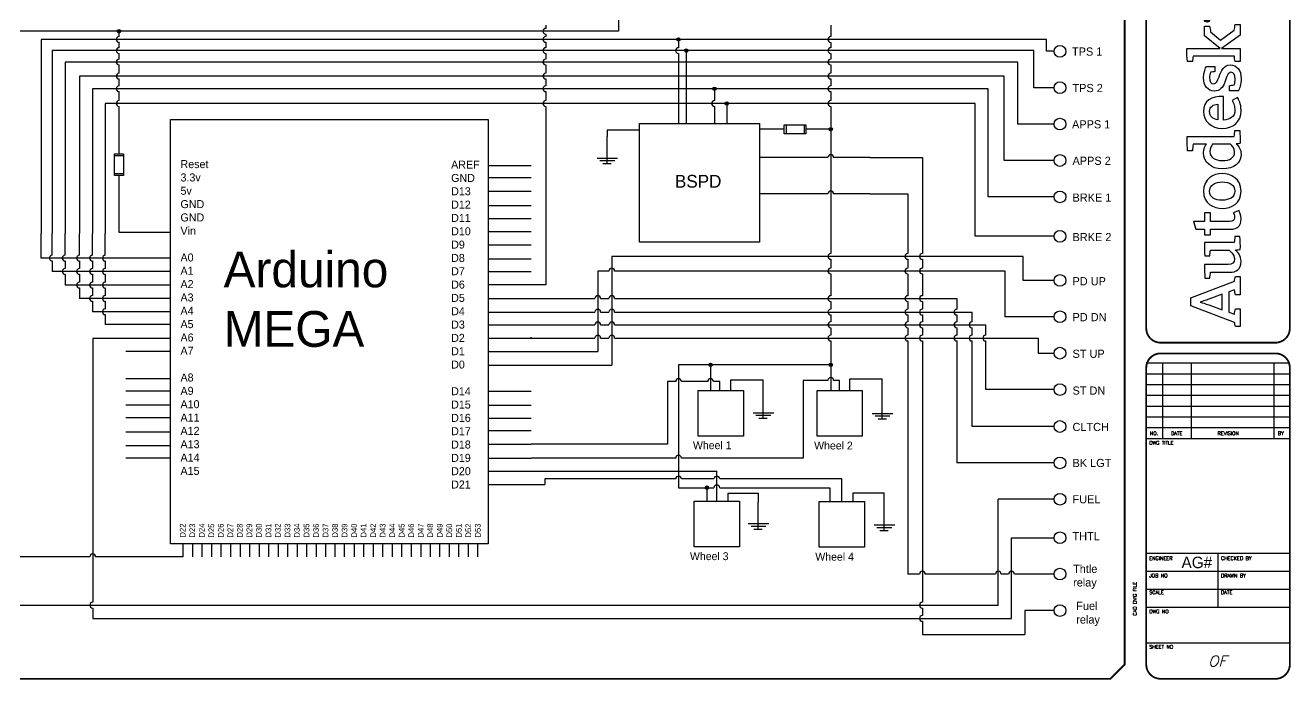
# Model space of a CAD drawing. Header units: inches. Extents: x 0 to 69.5, y 0 to 22.4.
# Drawn here: x 11.45 to 33.48, y 0.02 to 11.41 of the extents above; entities that cross this region are included whole.
import ezdxf
from ezdxf.enums import TextEntityAlignment as Align

# ---------------------------------------------------------------- set-up
doc = ezdxf.new("R2010")
doc.units = ezdxf.units.IN
doc.header["$MEASUREMENT"] = 0
for name, color, linetype in [('Analog', 50, 'Continuous'), ('Annotate', 50, 'Continuous'), ('Arduino', 130, 'Continuous'), ('Digital', 170, 'Continuous'), ('LAYER_1', 160, 'Continuous'), ('Power 12v', 10, 'Continuous'), ('Power 5v', 20, 'Continuous'), ('SYMS', 7, 'Continuous'), ('TITLE', 7, 'Continuous'), ('WIRES', 7, 'Continuous')]:
    doc.layers.add(name, color=color, linetype=linetype)
doc.styles.add('ITALIC', font='ITALIC')
doc.styles.add('SIMPLEX', font='SIMPLEX')
doc.styles.add('WD', font='romans.shx')

# ---------------------------------------------------------------- blocks, each defined once
blk = doc.blocks.new('AI9-BLK2')
at = {"layer": 'LAYER_1', "color": 7}
blk.add_circle((0, 0), 2.03, dxfattribs=at)
blk.add_open_spline([(1.73, 0), (1.73, -1.02), (0.99, -1.75), (-0.01, -1.75), (-0.99, -1.75), (-1.73, -1.02), (-1.73, 0), (-1.73, 1.01), (-0.99, 1.75), (-0.01, 1.75), (0.99, 1.75), (1.73, 1.01), (1.73, 0)], degree=3, knots=[0, 0, 0, 0, 1, 1, 1, 2, 2, 2, 3, 3, 3, 4, 4, 4, 4], dxfattribs=at)
blk = doc.blocks.new('AI9-BLK1')
at = {"layer": 'LAYER_1', "color": 7}
for points, knots in [([(0.67, -1.05), (0.67, -1.05), (0.18, -0.36), (0.18, -0.36), (0.09, -0.24), (0.03, -0.15), (-0.06, -0.08), (0.29, -0.04), (0.5, 0.15), (0.5, 0.46), (0.5, 0.77), (0.28, 1.05), (-0.15, 1.05), (-0.15, 1.05), (-0.84, 1.05), (-0.84, 1.05), (-0.84, 1.05), (-0.84, -1.05), (-0.84, -1.05), (-0.84, -1.05), (-0.54, -1.05), (-0.54, -1.05), (-0.54, -1.05), (-0.54, -0.11), (-0.54, -0.11), (-0.37, -0.11), (-0.31, -0.16), (-0.2, -0.31), (-0.2, -0.31), (0.3, -1.05), (0.3, -1.05), (0.3, -1.05), (0.67, -1.05), (0.67, -1.05)], [0, 0, 0, 0, 1, 1, 1, 2, 2, 2, 3, 3, 3, 4, 4, 4, 5, 5, 5, 6, 6, 6, 7, 7, 7, 8, 8, 8, 9, 9, 9, 10, 10, 10, 11, 11, 11, 11]), ([(0.17, 0.46), (0.17, 0.16), (-0.08, 0.13), (-0.32, 0.13), (-0.32, 0.13), (-0.54, 0.13), (-0.54, 0.13), (-0.54, 0.13), (-0.54, 0.79), (-0.54, 0.79), (-0.54, 0.79), (-0.22, 0.79), (-0.22, 0.79), (0.06, 0.79), (0.17, 0.66), (0.17, 0.46)], [0, 0, 0, 0, 1, 1, 1, 2, 2, 2, 3, 3, 3, 4, 4, 4, 5, 5, 5, 5])]:
    blk.add_open_spline(points, degree=3, knots=knots, dxfattribs=at)
blk = doc.blocks.new('LOGO')
for points, knots in [([(147.12, 4.68), (147.07, 5.37), (147.05, 6.12), (147.05, 6.92), (147.05, 6.92), (147.05, 41.08), (147.05, 41.08), (143.39, 41.25), (139.27, 41.02), (136.06, 40.68), (136.06, 40.68), (136.06, 36.96), (136.06, 36.96), (137.72, 36.84), (139.61, 36.61), (140.98, 36.38), (140.98, 36.38), (140.99, 36.38), (140.99, 36.38), (140.99, 36.38), (140.99, 26.2), (140.99, 26.2), (139.96, 27.06), (137.95, 28.38), (134.29, 28.38), (127.26, 28.38), (121.99, 22.6), (121.99, 13.79), (121.99, 4.52), (126.57, -0.69), (133.38, -0.69), (137.1, -0.69), (139.61, 1.09), (141.27, 3.09), (141.33, 2.12), (141.61, 0.63), (141.84, 0), (145.22, -0.17), (148.71, 0.06), (151.68, 0.4), (151.68, 0.4), (151.68, 4.12), (151.68, 4.12), (150.22, 4.23), (148.43, 4.45), (147.12, 4.68)], [0, 0, 0, 0, 1, 1, 1, 2, 2, 2, 3, 3, 3, 4, 4, 4, 5, 5, 5, 6, 6, 6, 7, 7, 7, 8, 8, 8, 9, 9, 9, 10, 10, 10, 11, 11, 11, 12, 12, 12, 13, 13, 13, 14, 14, 14, 15, 15, 15, 15]), ([(229.37, 4.57), (229.37, 4.57), (221.51, 15.23), (221.51, 15.23), (221.51, 15.23), (227.98, 23.01), (227.98, 23.01), (229.35, 23.12), (231.27, 23.34), (232.41, 23.63), (232.41, 23.63), (232.41, 27.69), (232.41, 27.69), (232.41, 27.69), (225.02, 27.69), (225.02, 27.69), (225.02, 27.69), (215.2, 15.61), (215.2, 15.61), (215.2, 15.61), (215.2, 41.19), (215.2, 41.19), (211.84, 41.34), (208.17, 41.17), (205.13, 40.88), (205.13, 40.88), (205.13, 36.94), (205.13, 36.94), (206.54, 36.82), (208.02, 36.64), (209.13, 36.45), (209.13, 36.45), (209.13, 4.51), (209.13, 4.51), (207.75, 4.41), (206.35, 4.21), (205.07, 3.95), (205.07, 3.95), (205.07, 0), (205.07, 0), (205.07, 0), (215.2, 0), (215.2, 0), (215.2, 0), (215.2, 14.46), (215.2, 14.46), (215.2, 14.46), (225.55, 0), (225.55, 0), (225.55, 0), (233.71, 0), (233.71, 0), (233.71, 0), (233.71, 3.82), (233.71, 3.82), (232.17, 4.17), (230.63, 4.4), (229.37, 4.57)], [0, 0, 0, 0, 1, 1, 1, 2, 2, 2, 3, 3, 3, 4, 4, 4, 5, 5, 5, 6, 6, 6, 7, 7, 7, 8, 8, 8, 9, 9, 9, 10, 10, 10, 11, 11, 11, 12, 12, 12, 13, 13, 13, 14, 14, 14, 15, 15, 15, 16, 16, 16, 17, 17, 17, 18, 18, 18, 19, 19, 19, 19]), ([(35.2, 4.35), (35.2, 4.35), (22.07, 38.1), (22.07, 38.1), (22.07, 38.1), (16.08, 38.1), (16.08, 38.1), (16.08, 38.1), (3.2, 4.35), (3.2, 4.35), (2.17, 4.23), (0.92, 4), (0, 3.72), (0, 3.72), (0, 0), (0, 0), (0, 0), (13.72, 0), (13.72, 0), (13.72, 0), (13.72, 3.72), (13.72, 3.72), (12.41, 4), (10.86, 4.29), (9.49, 4.4), (9.49, 4.4), (11.09, 8.81), (11.09, 8.81), (11.09, 8.81), (26.77, 8.81), (26.77, 8.81), (26.77, 8.81), (28.39, 4.35), (28.39, 4.35), (27.02, 4.23), (25.77, 4), (24.51, 3.72), (24.51, 3.72), (24.51, 0), (24.51, 0), (24.51, 0), (38.69, 0), (38.69, 0), (38.69, 0), (38.69, 3.72), (38.69, 3.72), (37.89, 3.95), (36, 4.35), (35.2, 4.35)], [0, 0, 0, 0, 1, 1, 1, 2, 2, 2, 3, 3, 3, 4, 4, 4, 5, 5, 5, 6, 6, 6, 7, 7, 7, 8, 8, 8, 9, 9, 9, 10, 10, 10, 11, 11, 11, 12, 12, 12, 13, 13, 13, 14, 14, 14, 15, 15, 15, 16, 16, 16, 16]), ([(12.84, 13.84), (12.84, 13.84), (16.64, 24.31), (16.64, 24.31), (17.79, 27.46), (18.19, 28.83), (18.82, 30.89), (18.82, 30.89), (18.93, 30.89), (18.93, 30.89), (19.56, 28.89), (19.96, 27.52), (21.1, 24.31), (21.1, 24.31), (24.91, 13.84), (24.91, 13.84), (24.91, 13.84), (12.84, 13.84), (12.84, 13.84)], [0, 0, 0, 0, 1, 1, 1, 2, 2, 2, 3, 3, 3, 4, 4, 4, 5, 5, 5, 6, 6, 6, 6]), ([(70.82, 23.06), (70.82, 23.06), (70.82, 27.69), (70.82, 27.69), (70.82, 27.69), (75.28, 27.69), (75.28, 27.69), (75.28, 27.69), (75.28, 34.33), (75.28, 34.33), (75.28, 34.33), (81.35, 36.24), (81.35, 36.24), (81.35, 36.24), (81.35, 27.69), (81.35, 27.69), (81.35, 27.69), (88.04, 27.69), (88.04, 27.69), (88.04, 27.69), (88.04, 23.06), (88.04, 23.06), (88.04, 23.06), (81.35, 23.06), (81.35, 23.06), (81.35, 23.06), (81.35, 8.35), (81.35, 8.35), (81.35, 5.61), (82.09, 4.35), (84.32, 4.35), (85.98, 4.35), (87.47, 5.15), (87.98, 5.49), (87.98, 5.49), (89.7, 0.92), (89.7, 0.92), (88.67, 0.34), (86.5, -0.69), (83.24, -0.69), (77.57, -0.69), (75.28, 2.4), (75.28, 7.38), (75.28, 7.38), (75.28, 23.06), (75.28, 23.06), (75.28, 23.06), (70.82, 23.06), (70.82, 23.06)], [0, 0, 0, 0, 1, 1, 1, 2, 2, 2, 3, 3, 3, 4, 4, 4, 5, 5, 5, 6, 6, 6, 7, 7, 7, 8, 8, 8, 9, 9, 9, 10, 10, 10, 11, 11, 11, 12, 12, 12, 13, 13, 13, 14, 14, 14, 15, 15, 15, 16, 16, 16, 16]), ([(59.65, -0.06), (59.48, 0.63), (59.2, 2.57), (59.14, 3.83), (57.76, 2), (54.9, -0.74), (50.21, -0.74), (44.21, -0.74), (41.98, 3.15), (41.98, 8.07), (41.98, 8.07), (41.98, 22.94), (41.98, 22.94), (40.6, 23.17), (38.77, 23.4), (37.34, 23.51), (37.34, 23.51), (37.34, 27.29), (37.34, 27.29), (40.32, 27.57), (44.38, 27.8), (48.04, 27.63), (48.04, 27.63), (48.04, 9.33), (48.04, 9.33), (48.04, 6.24), (49.13, 4.46), (52.27, 4.46), (55.76, 4.46), (58.39, 7.89), (58.97, 8.64), (58.97, 8.64), (58.97, 23), (58.97, 23), (57.76, 23.17), (56.05, 23.4), (54.62, 23.51), (54.62, 23.51), (54.62, 27.29), (54.62, 27.29), (57.59, 27.69), (61.54, 27.8), (65.03, 27.69), (65.03, 27.69), (65.03, 4.63), (65.03, 4.63), (66.35, 4.4), (68.12, 4.18), (69.61, 4.06), (69.61, 4.06), (69.61, 0.34), (69.61, 0.34), (66.69, 0), (62.97, -0.23), (59.65, -0.06)], [0, 0, 0, 0, 1, 1, 1, 2, 2, 2, 3, 3, 3, 4, 4, 4, 5, 5, 5, 6, 6, 6, 7, 7, 7, 8, 8, 8, 9, 9, 9, 10, 10, 10, 11, 11, 11, 12, 12, 12, 13, 13, 13, 14, 14, 14, 15, 15, 15, 16, 16, 16, 17, 17, 17, 18, 18, 18, 18]), ([(104.75, -0.69), (95.2, -0.69), (91.36, 6.98), (91.36, 13.79), (91.36, 20.6), (95.08, 28.38), (104.64, 28.38), (114.13, 28.38), (118.31, 20.77), (118.31, 13.96), (118.31, 7.21), (114.25, -0.69), (104.75, -0.69)], [0, 0, 0, 0, 1, 1, 1, 2, 2, 2, 3, 3, 3, 4, 4, 4, 4]), ([(104.52, 23.63), (99.6, 23.63), (97.77, 19.45), (97.77, 13.96), (97.77, 8.47), (99.89, 4.12), (104.81, 4.12), (109.78, 4.12), (111.84, 8.24), (111.84, 13.79), (111.84, 19.28), (109.5, 23.63), (104.52, 23.63)], [0, 0, 0, 0, 1, 1, 1, 2, 2, 2, 3, 3, 3, 4, 4, 4, 4]), ([(140.99, 7.61), (140.3, 6.69), (138.18, 4.35), (135.04, 4.35), (130.46, 4.35), (128.46, 8.12), (128.46, 13.84), (128.46, 19.62), (130.92, 23.46), (135.38, 23.46), (138.3, 23.46), (139.9, 22.31), (140.99, 21.34), (140.99, 21.34), (140.99, 7.61), (140.99, 7.61)], [0, 0, 0, 0, 1, 1, 1, 2, 2, 2, 3, 3, 3, 4, 4, 4, 5, 5, 5, 5]), ([(167.59, 4.06), (171.42, 4.06), (173.77, 5.49), (175.03, 6.24), (175.03, 6.24), (177.14, 2.06), (177.14, 2.06), (175.54, 1.09), (172.57, -0.69), (167.19, -0.69), (158.15, -0.69), (153.35, 5.49), (153.35, 14.02), (153.35, 22.48), (158.9, 28.38), (166.45, 28.38), (174.57, 28.38), (178.75, 22.48), (177.89, 12.93), (177.89, 12.93), (159.75, 12.93), (159.75, 12.93), (160.04, 7.89), (162.33, 4.06), (167.59, 4.06)], [0, 0, 0, 0, 1, 1, 1, 2, 2, 2, 3, 3, 3, 4, 4, 4, 5, 5, 5, 6, 6, 6, 7, 7, 7, 8, 8, 8, 8]), ([(172, 17.28), (171.88, 20.77), (170.39, 23.74), (166.33, 23.74), (162.61, 23.74), (160.55, 21.22), (159.92, 17.28), (159.92, 17.28), (172, 17.28), (172, 17.28)], [0, 0, 0, 0, 1, 1, 1, 2, 2, 2, 3, 3, 3, 3]), ([(193.34, 16.37), (190.23, 17.59), (187.77, 18.32), (187.77, 20.51), (187.77, 22.57), (189.85, 23.75), (192.61, 23.75), (194.13, 23.75), (195.63, 23.45), (196.75, 23.05), (196.92, 21.88), (197.07, 20.09), (197.32, 19.59), (197.32, 19.59), (201.33, 19.59), (201.33, 19.59), (201.33, 19.59), (201.33, 26.12), (201.33, 26.12), (200.23, 26.79), (197.13, 28.37), (192.35, 28.37), (186.46, 28.37), (182.17, 24.96), (182.17, 20.07), (182.17, 15.66), (184.93, 13.39), (189.13, 11.89), (193.39, 10.37), (196.74, 9.33), (196.74, 7.16), (196.74, 5.06), (194.96, 3.86), (191.41, 3.86), (189.95, 3.86), (188.14, 4.14), (187.03, 4.55), (186.85, 5.85), (186.59, 7.84), (186.3, 8.37), (186.3, 8.37), (182.29, 8.37), (182.29, 8.37), (182.29, 8.37), (182.29, 1.6), (182.29, 1.6), (182.29, 1.6), (182.29, 1.6), (182.29, 1.6), (184.06, 0.46), (187.46, -0.76), (191.78, -0.76), (198.3, -0.76), (202.45, 2.57), (202.45, 7.83), (202.45, 12.53), (197.83, 14.62), (193.34, 16.37)], [0, 0, 0, 0, 1, 1, 1, 2, 2, 2, 3, 3, 3, 4, 4, 4, 5, 5, 5, 6, 6, 6, 7, 7, 7, 8, 8, 8, 9, 9, 9, 10, 10, 10, 11, 11, 11, 12, 12, 12, 13, 13, 13, 14, 14, 14, 15, 15, 15, 16, 16, 16, 17, 17, 17, 18, 18, 18, 19, 19, 19, 19])]:
    blk.add_open_spline(points, degree=3, knots=knots)
for name, p in [('AI9-BLK2', (237.56, 25.66)), ('AI9-BLK1', (237.76, 25.67))]:
    blk.add_blockref(name, p)
blk = doc.blocks.new('Arduino')
at = {"layer": 'Arduino'}
for p, q in [((3.1, 3.671), (3.52, 3.671)), ((3.1, 3.554), (3.52, 3.554)), ((3.1, 3.419), (3.52, 3.419)), ((3.1, 3.279), (3.52, 3.279)), ((3.1, 3.153), (3.52, 3.153)), ((3.1, 3.028), (3.52, 3.028)), ((3.1, 2.898), (3.52, 2.898)), ((0, 2.768), (-0.436, 2.768)), ((3.1, 2.759), (3.52, 2.759)), ((0, 2.637), (-0.436, 2.637)), ((3.1, 2.637), (3.52, 2.637)), ((0, 2.504), (-0.436, 2.504)), ((3.1, 2.509), (3.52, 2.509)), ((0, 2.374), (-0.436, 2.374)), ((3.1, 2.372), (3.52, 2.372)), ((0, 2.243), (-0.436, 2.243)), ((3.1, 2.241), (3.52, 2.241)), ((0, 2.119), (-0.436, 2.119)), ((3.1, 2.116), (3.52, 2.116)), ((0, 1.983), (-0.436, 1.983)), ((3.1, 1.987), (3.52, 1.987)), ((0, 1.856), (-0.436, 1.856)), ((3.1, 1.855), (3.52, 1.855)), ((3.1, 1.724), (3.52, 1.724)), ((0, 1.588), (-0.436, 1.588)), ((0, 1.468), (-0.436, 1.468)), ((3.1, 1.47), (3.52, 1.47)), ((0, 1.332), (-0.436, 1.332)), ((3.1, 1.334), (3.52, 1.334)), ((0, 1.21), (-0.436, 1.21)), ((3.1, 1.205), (3.52, 1.205)), ((0, 1.068), (-0.436, 1.068)), ((3.1, 1.084), (3.52, 1.084)), ((0, 0.935), (-0.436, 0.935)), ((3.1, 0.951), (3.52, 0.951)), ((0, 0.815), (-0.436, 0.815)), ((3.1, 0.816), (3.52, 0.816)), ((3.1, 0.69), (3.52, 0.69)), ((3.1, 0.559), (3.52, 0.559)), ((0.12, -0.02), (0.12, -0.147)), ((0.215, -0.02), (0.215, -0.147)), ((0.307, -0.02), (0.307, -0.147)), ((0.399, -0.02), (0.399, -0.147)), ((0.492, -0.02), (0.492, -0.147)), ((0.586, -0.02), (0.586, -0.147)), ((0.679, -0.02), (0.679, -0.147)), ((0.772, -0.02), (0.772, -0.147)), ((0.866, -0.02), (0.866, -0.147)), ((0.958, -0.02), (0.958, -0.147)), ((1.05, -0.02), (1.05, -0.147)), ((1.143, -0.02), (1.143, -0.147)), ((1.235, -0.02), (1.235, -0.147)), ((1.326, -0.02), (1.326, -0.147)), ((1.421, -0.02), (1.421, -0.147)), ((1.513, -0.02), (1.513, -0.147)), ((1.605, -0.02), (1.605, -0.147)), ((1.696, -0.02), (1.696, -0.147)), ((1.792, -0.02), (1.792, -0.147)), ((1.884, -0.02), (1.884, -0.147)), ((1.976, -0.02), (1.976, -0.147)), ((2.068, -0.02), (2.068, -0.147)), ((2.163, -0.02), (2.163, -0.147)), ((2.254, -0.02), (2.254, -0.147)), ((2.348, -0.02), (2.348, -0.147)), ((2.441, -0.02), (2.441, -0.147)), ((2.533, -0.02), (2.533, -0.147)), ((2.625, -0.02), (2.625, -0.147)), ((2.719, -0.02), (2.719, -0.147)), ((2.81, -0.02), (2.81, -0.147)), ((2.905, -0.02), (2.905, -0.147)), ((2.996, -0.02), (2.996, -0.147))]:
    blk.add_line(p, q, dxfattribs=at)
blk.add_lwpolyline([(0, 4.12), (3.1, 4.12), (3.1, -0.02), (0, -0.02)], close=True, dxfattribs=at)
at = {"layer": 'WIRES'}
blk.add_line((3.52, 1.987), (3.52, 1.995), dxfattribs=at)
at = {"layer": 'Annotate', "insert": (0.519, 2.831), "char_height": 0.3485, "attachment_point": 1}
blk.add_mtext_dynamic_manual_height_columns('Arduino\\PMEGA', width=2.64353, gutter_width=1, heights=[0], dxfattribs=at)
at = {"layer": 'Arduino', "attachment_point": 1}
for s, insert, char_height in [('Reset\\P3.3v\\P5v\\PGND^JGND^JVin\\P\\PA0\\PA1\\PA2\\PA3\\PA4\\PA5\\PA6\\PA7\\P\\PA8\\PA9\\PA10^JA11\\PA12\\PA13\\PA14\\PA15', (0.098, 3.723), 0.07805), ('AREF^JGND\\PD13\\PD12\\PD11\\PD10\\PD9\\PD8^JD7^JD6\\PD5\\PD4\\PD3\\PD2\\PD1\\PD0\\P\\PD14\\PD15\\PD16\\PD17\\PD18\\PD19\\PD20^JD21', (2.738, 3.718), 0.078)]:
    blk.add_mtext_dynamic_manual_height_columns(s, width=1.19689, gutter_width=1, heights=[0], dxfattribs=dict(at, insert=insert, char_height=char_height))
at = {"layer": 'Arduino', "insert": (0.092, 0.041), "char_height": 0.0557, "attachment_point": 1, "rotation": 90}
blk.add_mtext_dynamic_manual_height_columns('D22\\PD23\\PD24\\PD25\\PD26\\PD27\\PD28\\PD29\\PD30\\PD31\\PD32\\PD33\\PD34\\PD35\\PD36\\PD37\\PD38\\PD39\\PD40\\PD41\\PD42\\PD43\\PD44\\PD45\\PD46\\PD47\\PD48\\PD49\\PD50^JD51\\PD52\\PD53', width=2.44006, gutter_width=1, heights=[0], dxfattribs=at)
blk = doc.blocks.new('Node')
at = {"layer": 'WIRES'}
blk.add_circle((0, 0.322), 0.322, dxfattribs=at)
blk = doc.blocks.new('wheelspeed')
blk.add_lwpolyline([(0, 0.625), (0.62, 0.625), (0.62, 0), (0, 0)], close=True)
blk = doc.blocks.new('WDDOT')
for radius in [0.03, 0.0187, 0.00929]:
    blk.add_circle((0, 0), radius)
blk = doc.blocks.new('Ground')
at = {"layer": 'WIRES'}
for p, q in [((0, -0.164), (0, 0)), ((-0.173, -0.07), (0.185, -0.07)), ((-0.124, -0.112), (0.133, -0.112)), ((-0.073, -0.164), (0.073, -0.164))]:
    blk.add_line(p, q, dxfattribs=at)
blk = doc.blocks.new('VFU0')
for p, q in [((-0.078, -0.188), (-0.078, 0.188)), ((-0.078, 0.188), (0.078, 0.188)), ((-0.078, 0.156), (0.078, 0.156)), ((0.078, 0.188), (0.078, -0.188)), ((-0.078, -0.156), (0.078, -0.156)), ((0.078, -0.188), (-0.078, -0.188))]:
    blk.add_line(p, q)
at = {"linetype": 'Continuous', "style": 'WD'}
for tag, height, flags, p in [('TERM01', 0.0625, 8, (-0.055, 0.207)), ('ASSYCODE', 0.01, 9, (-0.078, -0.105)), ('MFG', 0.01, 9, (-0.08, -0.088)), ('CAT', 0.01, 9, (-0.08, -0.073))]:
    blk.add_attdef(tag, text='', height=height, dxfattribs=dict(at, flags=flags)).set_placement(p, align=Align.RIGHT)
at = {"style": 'WD', "width": 0.7}
for tag, p in [('INST', (0.185, 0.163)), ('LOC', (0.185, 0.078)), ('DESC1', (0.18, -0.103)), ('DESC2', (0.18, -0.197)), ('DESC3', (0.18, -0.281))]:
    blk.add_attdef(tag, p, '', height=0.0625, dxfattribs=at)
blk.add_attdef('RATING1', text='', height=0.0938, rotation=90, dxfattribs=at).set_placement((0, 0), align=Align.MIDDLE_CENTER)
at = {"color": 7, "style": 'WD', "flags": 1}
for tag, p in [('X2TERM01', (0, 0.188)), ('X8TERM02', (0, -0.188))]:
    blk.add_attdef(tag, p, '', height=0.01, dxfattribs=at)
at = {"linetype": 'Continuous', "style": 'WD', "flags": 8}
blk.add_attdef('TERM02', text='', height=0.0625, dxfattribs=at).set_placement((-0.041, -0.213), align=Align.TOP_RIGHT)
at = {"style": 'WD', "flags": 9}
blk.add_attdef('FAMILY', text='', height=0.01, dxfattribs=at).set_placement((-0.08, -0.036), align=Align.RIGHT)
blk = doc.blocks.new('HFU0')
for p, q in [((-0.188, -0.078), (-0.188, 0.078)), ((-0.188, 0.078), (0.188, 0.078)), ((-0.156, 0.078), (-0.156, -0.078)), ((0.156, 0.078), (0.156, -0.078)), ((0.188, 0.078), (0.188, -0.078)), ((0.188, -0.078), (-0.188, -0.078))]:
    blk.add_line(p, q)
at = {"style": 'WD', "width": 0.7}
for tag, p in [('INST', (0, 0.257)), ('LOC', (0, 0.172)), ('DESC1', (0.007, -0.2)), ('DESC2', (0.007, -0.294)), ('DESC3', (0.007, -0.379))]:
    blk.add_attdef(tag, text='', height=0.0625, dxfattribs=at).set_placement(p, align=Align.CENTER)
at = {"style": 'WD', "flags": 1}
for tag, p in [('X4TERM01', (-0.188, 0)), ('X1TERM02', (0.188, 0))]:
    blk.add_attdef(tag, p, '', height=0.01, dxfattribs=at)
at = {"style": 'WD', "width": 0.7}
blk.add_attdef('RATING1', text='', height=0.0938, dxfattribs=at).set_placement((0, 0), align=Align.MIDDLE_CENTER)
at = {"linetype": 'Continuous', "style": 'WD', "flags": 9}
for tag, p in [('ASSYCODE', (0.156, 0.118)), ('MFG', (0.156, 0.083)), ('CAT', (0.156, 0.102))]:
    blk.add_attdef(tag, text='', height=0.01, dxfattribs=at).set_placement(p, align=Align.CENTER)
at = {"linetype": 'Continuous', "style": 'WD', "flags": 8}
blk.add_attdef('TERM01', text='', height=0.0625, dxfattribs=at).set_placement((-0.25, -0.016), align=Align.TOP_RIGHT)
blk.add_attdef('TERM02', text='', height=0.0625, dxfattribs=at).set_placement((0.25, -0.016), align=Align.TOP_LEFT)

msp = doc.modelspace()

# ---------------------------------------------------------------- linework, layer by layer
msp.add_lwpolyline([(22.144, 9.701), (24.233, 9.701), (24.233, 7.633), (22.144, 7.633)], close=True)
at = {"layer": 'Analog'}
for p, q in [((11.726, 11.166), (11.725, 7.784)), ((29.23, 11.165), (11.726, 11.166)), ((22.822, 11.166), (22.822, 11.021)), ((29.23, 10.959), (29.23, 11.165)), ((11.919, 10.971), (11.917, 7.784)), ((29.012, 10.971), (11.919, 10.971)), ((22.822, 10.921), (22.822, 9.701)), ((22.958, 10.971), (22.958, 9.7)), ((29.012, 10.325), (29.012, 10.971)), ((29.364, 10.959), (29.23, 10.959)), ((28.732, 10.773), (12.141, 10.773)), ((12.141, 10.773), (12.142, 7.784)), ((28.732, 9.691), (28.732, 10.773)), ((28.493, 10.527), (12.391, 10.527)), ((12.391, 10.527), (12.391, 7.784)), ((28.493, 9.058), (28.493, 10.527)), ((12.618, 10.307), (12.616, 7.784)), ((28.215, 10.307), (12.618, 10.307)), ((23.45, 10.307), (23.45, 10.1)), ((28.215, 8.424), (28.215, 10.307)), ((29.364, 10.325), (29.012, 10.325)), ((27.987, 10.05), (12.842, 10.05)), ((12.842, 10.05), (12.842, 7.784)), ((23.45, 10), (23.45, 9.701)), ((23.663, 10.05), (23.663, 9.701)), ((27.987, 7.737), (27.987, 10.05)), ((29.364, 9.691), (28.732, 9.691)), ((29.364, 9.058), (28.493, 9.058)), ((29.364, 8.424), (28.215, 8.424)), ((11.726, 7.358), (11.725, 7.784)), ((11.919, 7.408), (11.917, 7.784)), ((12.141, 7.408), (12.142, 7.784)), ((12.391, 7.408), (12.391, 7.784)), ((12.618, 7.409), (12.616, 7.784)), ((12.842, 7.409), (12.842, 7.784)), ((29.364, 7.737), (27.987, 7.737)), ((13.198, 7.359), (11.726, 7.358)), ((11.919, 7.308), (11.919, 7.126)), ((12.141, 7.308), (12.141, 7.176)), ((12.391, 7.308), (12.391, 7.176)), ((12.618, 7.309), (12.618, 7.176)), ((12.842, 7.309), (12.842, 7.176)), ((13.198, 7.126), (11.919, 7.126)), ((12.141, 7.076), (12.141, 6.887)), ((12.391, 7.076), (12.391, 6.938)), ((12.618, 7.076), (12.618, 6.938)), ((12.842, 7.076), (12.842, 6.938)), ((13.198, 6.888), (12.141, 6.887)), ((12.391, 6.838), (12.391, 6.656)), ((12.618, 6.838), (12.618, 6.706)), ((12.842, 6.838), (12.842, 6.706)), ((13.198, 6.656), (12.391, 6.656)), ((12.618, 6.606), (12.618, 6.424)), ((13.198, 6.422), (12.618, 6.424)), ((12.842, 6.606), (12.842, 6.473)), ((12.842, 6.373), (12.842, 6.201)), ((13.198, 6.201), (12.842, 6.201))]:
    msp.add_line(p, q, dxfattribs=at)
for centre, start, end in [((22.822, 10.971), 90, 270), ((23.45, 10.05), 90, 270), ((11.919, 7.358), 89.9993, 269.9993), ((12.141, 7.358), 90, 270), ((12.391, 7.358), 90, 270), ((12.618, 7.359), 90, 270), ((12.842, 7.359), 90, 270), ((12.141, 7.126), 90, 270), ((12.391, 7.126), 90, 270), ((12.618, 7.126), 90, 270), ((12.842, 7.126), 90, 270), ((12.391, 6.888), 90, 270), ((12.618, 6.888), 90, 270), ((12.842, 6.888), 90, 270), ((12.618, 6.656), 90, 270), ((12.842, 6.656), 90, 270), ((12.842, 6.423), 90, 270)]:
    msp.add_arc(centre, 0.05, start, end, dxfattribs=at)
at = {"layer": 'Digital'}
for p, q in [((20.511, 11.412), (20.511, 11.358)), ((20.511, 11.258), (20.511, 11.216)), ((20.511, 11.116), (20.511, 11.021)), ((20.511, 10.921), (20.511, 10.823)), ((20.511, 10.723), (20.511, 10.577)), ((20.511, 10.477), (20.511, 10.357)), ((20.511, 10.257), (20.511, 10.1)), ((20.511, 10), (20.511, 6.892)), ((25.425, 9.109), (24.232, 9.109)), ((26.158, 9.109), (25.525, 9.109)), ((26.158, 9.109), (27.07, 9.109)), ((27.07, 9.109), (27.07, 7.438)), ((25.425, 8.475), (24.234, 8.475)), ((26.158, 8.475), (25.525, 8.475)), ((26.158, 8.475), (26.815, 8.475)), ((26.815, 8.475), (26.815, 7.438)), ((28.824, 7.388), (21.661, 7.388)), ((21.661, 7.388), (21.661, 5.494)), ((26.815, 7.338), (26.815, 7.183)), ((27.07, 7.338), (27.07, 7.183)), ((28.824, 6.969), (28.824, 7.388)), ((21.418, 7.133), (21.418, 5.731)), ((21.611, 7.133), (21.418, 7.133)), ((28.515, 7.133), (21.711, 7.133)), ((26.815, 7.083), (26.815, 6.703)), ((27.07, 7.083), (27.07, 6.703)), ((28.515, 6.336), (28.515, 7.133)), ((20.511, 6.892), (20.26, 6.892)), ((29.364, 6.969), (28.824, 6.969)), ((20.26, 6.653), (21.368, 6.653)), ((21.468, 6.653), (21.611, 6.653)), ((21.711, 6.653), (27.671, 6.653)), ((27.671, 6.653), (27.671, 6.468)), ((20.26, 6.418), (21.368, 6.418)), ((21.468, 6.418), (21.611, 6.418)), ((21.711, 6.418), (27.935, 6.418)), ((26.815, 6.603), (26.815, 6.468)), ((27.07, 6.603), (27.07, 6.468)), ((27.935, 6.246), (27.935, 6.419)), ((20.26, 6.196), (21.368, 6.196)), ((21.468, 6.196), (21.611, 6.196)), ((21.711, 6.196), (28.173, 6.196)), ((26.815, 6.368), (26.815, 6.246)), ((27.07, 6.368), (27.07, 6.246)), ((27.671, 6.368), (27.671, 6.246)), ((28.173, 6.015), (28.173, 6.196)), ((29.364, 6.336), (28.515, 6.336)), ((13.198, 5.958), (12.622, 5.958)), ((12.622, 5.958), (12.622, 1.364)), ((20.26, 5.965), (21.368, 5.965)), ((21.468, 5.965), (21.611, 5.965)), ((21.711, 5.965), (29.089, 5.965)), ((26.815, 6.146), (26.815, 6.015)), ((27.07, 6.146), (27.07, 6.015)), ((27.671, 6.146), (27.671, 6.015)), ((27.935, 6.015), (27.935, 6.146)), ((29.089, 5.965), (29.089, 5.701)), ((20.26, 5.73), (21.418, 5.731)), ((26.815, 5.915), (26.815, 1.854)), ((27.07, 5.915), (27.07, 1.364)), ((27.671, 5.915), (27.671, 3.791)), ((27.935, 4.425), (27.935, 5.915)), ((28.173, 5.068), (28.173, 5.915)), ((29.089, 5.701), (29.364, 5.701)), ((20.26, 5.495), (21.661, 5.494)), ((22.775, 5.208), (22.634, 5.208)), ((22.634, 5.208), (22.634, 4.115)), ((23.333, 5.208), (22.875, 5.208)), ((23.541, 5.208), (23.433, 5.208)), ((23.541, 5.049), (23.541, 5.208)), ((25.425, 5.228), (24.995, 5.228)), ((24.995, 5.228), (24.995, 3.875)), ((25.63, 5.228), (25.525, 5.228)), ((25.63, 5.049), (25.63, 5.228)), ((29.364, 5.068), (28.173, 5.068)), ((29.364, 4.425), (27.935, 4.425)), ((22.634, 4.115), (20.26, 4.115)), ((22.775, 3.875), (20.261, 3.875)), ((24.995, 3.875), (22.875, 3.875)), ((29.364, 3.791), (27.671, 3.791)), ((20.26, 3.65), (23.491, 3.65)), ((23.491, 3.124), (23.491, 3.65)), ((22.775, 3.511), (20.496, 3.511)), ((23.441, 3.511), (22.875, 3.511)), ((25.668, 3.511), (23.541, 3.511)), ((25.668, 3.117), (25.668, 3.511)), ((28.393, 1.314), (28.393, 3.158)), ((29.364, 3.158), (28.393, 3.158)), ((28.623, 1.083), (28.623, 2.487)), ((28.623, 2.487), (29.364, 2.487)), ((12.572, 2.155), (10.833, 2.155)), ((14.19, 2.155), (12.672, 2.155)), ((27.02, 1.854), (26.815, 1.854)), ((28.343, 1.854), (27.12, 1.854)), ((28.573, 1.854), (28.443, 1.854)), ((29.364, 1.854), (28.673, 1.854)), ((10.504, 1.314), (28.393, 1.314)), ((12.622, 1.264), (12.622, 1.083)), ((27.07, 1.264), (27.07, 1.133)), ((29.364, 1.22), (28.856, 1.22)), ((28.856, 1.22), (28.856, 0.801)), ((12.622, 1.083), (28.623, 1.083)), ((27.07, 1.033), (27.07, 0.801)), ((27.07, 0.801), (28.856, 0.801))]:
    msp.add_line(p, q, dxfattribs=at)
for centre, start, end in [((20.511, 11.308), 90, 270), ((20.511, 11.166), 90, 270), ((20.511, 10.971), 90, 270), ((20.511, 10.773), 90, 270), ((20.511, 10.527), 90, 270), ((20.511, 10.307), 90, 270), ((20.511, 10.05), 90, 270), ((25.475, 9.109), 0, 180), ((25.475, 8.475), 0, 180), ((26.815, 7.388), 90, 270), ((27.07, 7.388), 90, 270), ((21.661, 7.133), 0, 180), ((26.815, 7.133), 90, 270), ((27.07, 7.133), 90, 270), ((21.418, 6.653), 0, 180), ((21.661, 6.653), 0, 180), ((26.815, 6.653), 90, 270), ((27.07, 6.653), 90, 270), ((21.418, 6.418), 0, 180), ((21.661, 6.418), 0, 180), ((26.815, 6.418), 90, 270), ((27.07, 6.418), 90, 270), ((27.671, 6.418), 90, 270), ((21.418, 6.196), 0, 180), ((21.661, 6.196), 0, 180), ((26.815, 6.196), 90, 270), ((27.07, 6.196), 90, 270), ((27.671, 6.196), 90, 270), ((27.935, 6.196), 90, 270), ((21.418, 5.965), 0, 180), ((21.661, 5.965), 0, 180), ((26.815, 5.965), 90, 270), ((27.07, 5.965), 90, 270), ((27.671, 5.965), 90, 270), ((27.935, 5.965), 90, 270), ((28.173, 5.965), 90, 270), ((22.825, 5.208), 0, 180), ((23.383, 5.208), 0, 180), ((25.475, 5.228), 0, 180), ((22.825, 3.875), 0, 180), ((22.825, 3.511), 0, 180), ((23.491, 3.511), 0, 180), ((12.622, 2.155), 0, 180), ((27.07, 1.854), 0, 180), ((28.393, 1.854), 0, 180), ((28.623, 1.854), 0, 180), ((12.622, 1.314), 90, 270), ((27.07, 1.314), 90, 270), ((27.07, 1.083), 90, 270)]:
    msp.add_arc(centre, 0.05, start, end, dxfattribs=at)
at = {"layer": 'Power 12v'}
for p, q in [((21.778, 13.71), (21.778, 11.308)), ((21.778, 11.308), (9.259, 11.308)), ((13.081, 11.216), (13.081, 11.308)), ((13.081, 11.021), (13.081, 11.116)), ((13.081, 10.823), (13.081, 10.921)), ((13.081, 10.577), (13.081, 10.723)), ((13.081, 10.357), (13.081, 10.477)), ((13.081, 10.1), (13.081, 10.257)), ((13.081, 9.173), (13.081, 10)), ((13.081, 7.803), (13.081, 8.798)), ((13.976, 7.803), (13.081, 7.803))]:
    msp.add_line(p, q, dxfattribs=at)
for centre in [(13.081, 11.166), (13.081, 10.971), (13.081, 10.773), (13.081, 10.527), (13.081, 10.307), (13.081, 10.05)]:
    msp.add_arc(centre, 0.05, 90, 270, dxfattribs=at)
at = {"layer": 'Power 5v'}
for p, q in [((25.475, 11.412), (25.475, 11.215)), ((25.475, 11.115), (25.475, 11.021)), ((25.475, 10.921), (25.475, 10.823)), ((25.475, 10.723), (25.475, 10.577)), ((25.475, 10.477), (25.475, 10.357)), ((25.475, 10.257), (25.475, 10.1)), ((25.475, 10), (25.475, 7.438)), ((24.666, 9.601), (24.233, 9.601)), ((25.475, 9.601), (25.041, 9.601)), ((25.475, 7.338), (25.475, 7.183)), ((25.475, 7.083), (25.475, 6.703)), ((25.475, 6.603), (25.475, 6.468)), ((25.475, 6.368), (25.475, 6.246)), ((25.475, 6.146), (25.475, 6.015)), ((25.475, 5.915), (25.475, 5.049)), ((23.383, 5.499), (22.825, 5.499)), ((22.825, 5.499), (22.825, 3.359)), ((25.475, 5.499), (23.383, 5.499)), ((23.383, 5.499), (23.383, 5.05)), ((22.825, 3.359), (23.318, 3.359)), ((23.318, 3.359), (23.318, 3.123)), ((23.318, 3.359), (23.441, 3.359)), ((23.541, 3.359), (25.458, 3.359)), ((25.458, 3.359), (25.458, 3.115))]:
    msp.add_line(p, q, dxfattribs=at)
for centre, start, end in [((25.475, 11.165), 90, 270), ((25.475, 10.971), 90, 270), ((25.475, 10.773), 90, 270), ((25.475, 10.527), 90, 270), ((25.475, 10.307), 90, 270), ((25.475, 10.05), 90, 270), ((25.475, 7.388), 90, 270), ((25.475, 7.133), 90, 270), ((25.475, 6.653), 90, 270), ((25.475, 6.418), 90, 270), ((25.475, 6.196), 90, 270), ((25.475, 5.965), 90, 270), ((23.491, 3.359), 0, 180)]:
    msp.add_arc(centre, 0.05, start, end, dxfattribs=at)
at = {"layer": 'TITLE'}
for p, q in [((30.969, 5.531), (33.469, 5.531)), ((31.25, 5.531), (31.25, 4.219)), ((31.75, 5.531), (31.75, 4.219)), ((33.188, 5.531), (33.188, 4.219)), ((30.969, 5.344), (33.469, 5.344)), ((30.969, 5.156), (33.469, 5.156)), ((30.969, 4.969), (33.469, 4.969)), ((30.969, 4.781), (33.469, 4.781)), ((30.969, 4.594), (33.469, 4.594)), ((30.969, 4.406), (33.469, 4.406)), ((30.969, 4.219), (33.469, 4.219)), ((30.594, 0.281), (30.594, 2.214)), ((30.969, 2.219), (33.469, 2.219)), ((32.219, 1.281), (32.219, 2.219)), ((30.969, 1.906), (33.469, 1.906)), ((30.969, 1.594), (33.469, 1.594)), ((30.969, 1.281), (33.469, 1.281)), ((30.969, 0.656), (33.469, 0.656))]:
    msp.add_line(p, q, dxfattribs=at)
at = {"layer": 'TITLE', "const_width": 0.0312}
msp.add_lwpolyline([(30.594, 0.281), (30.594, 22.177), (30.344, 22.427), (0.281, 22.427), (0.031, 22.177), (0.031, 0.281), (0.281, 0.031), (30.344, 0.031)], close=True, dxfattribs=at)
at = {"layer": 'TITLE', "color": 7, "const_width": 0.0312}
for points in [[(30.969, 11.531), (30.969, 6.135)], [(33.469, 11.531), (33.469, 6.135)]]:
    msp.add_lwpolyline(points, dxfattribs=at)
at = {"layer": 'TITLE', "const_width": 0.0312}
for points in [[(30.969, 6.135, 0.414214), (31.219, 5.885, 0.414214)], [(33.219, 5.885, 0.414214), (33.469, 6.135, 0.414214)], [(31.219, 5.698, 0.414214), (30.969, 5.448, 0.414214)], [(33.469, 5.448, 0.414214), (33.219, 5.698, 0.414214)], [(30.969, 0.281, 0.414214), (31.219, 0.031, 0.414214)], [(33.219, 0.031, 0.414214), (33.469, 0.281, 0.414214)]]:
    msp.add_lwpolyline(points, format="xyb", dxfattribs=at)
for points in [[(31.219, 5.885), (33.219, 5.885)], [(31.219, 5.698), (33.219, 5.698)], [(30.969, 5.448), (30.969, 0.281)], [(33.469, 5.448), (33.469, 0.281)], [(31.219, 0.031), (33.219, 0.031)]]:
    msp.add_lwpolyline(points, dxfattribs=at)
at = {"layer": 'WIRES'}
for p, q in [((22.144, 9.585), (21.579, 9.585)), ((21.579, 9.585), (21.579, 9.475)), ((21.579, 9.17), (21.579, 9.475)), ((23.735, 5.049), (23.735, 5.24)), ((23.735, 5.24), (24.296, 5.24)), ((24.296, 4.733), (24.296, 5.24)), ((25.805, 5.049), (25.805, 5.258)), ((25.805, 5.258), (26.371, 5.258)), ((26.371, 5.027), (26.371, 5.258)), ((26.371, 4.721), (26.371, 5.027)), ((20.26, 3.416), (20.496, 3.416)), ((20.496, 3.511), (20.496, 3.416)), ((23.689, 3.124), (23.689, 3.265)), ((23.689, 3.265), (24.21, 3.265)), ((24.21, 3.265), (24.21, 3.11)), ((24.21, 2.804), (24.21, 3.11)), ((25.864, 3.117), (25.864, 3.269)), ((25.864, 3.269), (26.403, 3.269)), ((26.403, 3.086), (26.403, 3.269)), ((26.403, 2.78), (26.403, 3.086))]:
    msp.add_line(p, q, dxfattribs=at)

# ---------------------------------------------------------------- block references
at = {"xscale": 0.02250000000000085, "yscale": 0.02250000000000085, "zscale": 0.02250000000000085, "rotation": 90}
msp.add_blockref('LOGO', (32.605, 6.167), dxfattribs=at)
for name, p, xscale, yscale, zscale in [('Arduino', (13.976, 2.418), 1.785247759776553, 1.785247759776553, 1.785247759776553), ('wheelspeed', (23.167, 4.255), 1.271546386363684, 1.271546386363684, 1.271546386363684), ('wheelspeed', (25.236, 4.255), 1.271546386363684, 1.271546386363684, 1.271546386363684), ('wheelspeed', (23.097, 2.329), 1.271546386363684, 1.271546386363684, 1.271546386363684), ('wheelspeed', (25.274, 2.323), 1.271546386363684, 1.271546386363684, 1.271546386363684)]:
    msp.add_blockref(name, p, dxfattribs=dict(xscale=xscale, yscale=yscale, zscale=zscale))
for p in [(21.579, 9.17), (24.296, 4.733), (26.371, 4.721), (24.21, 2.804), (26.403, 2.78)]:
    msp.add_blockref('Ground', p)
at = {"layer": 'SYMS'}
for name, p in [('WDDOT', (13.081, 11.308)), ('WDDOT', (22.822, 11.166)), ('WDDOT', (22.958, 10.971)), ('WDDOT', (23.45, 10.307)), ('WDDOT', (23.663, 10.05)), ('HFU0', (24.854, 9.601)), ('WDDOT', (25.475, 9.601)), ('VFU0', (13.081, 8.986)), ('WDDOT', (23.383, 5.499)), ('WDDOT', (25.475, 5.499)), ('WDDOT', (23.318, 3.359))]:
    msp.add_blockref(name, p, dxfattribs=at)
at = {"layer": 'WIRES', "xscale": 0.3168293245698219, "yscale": 0.3168293245698219, "zscale": 0.3168293245698219}
for p in [(29.466, 10.857), (29.466, 10.223), (29.466, 9.589), (29.466, 8.956), (29.466, 8.322), (29.466, 7.635), (29.466, 6.867), (29.466, 6.234), (29.466, 5.6), (29.466, 4.966), (29.466, 4.323), (29.466, 3.689), (29.466, 3.056), (29.466, 2.385), (29.466, 1.752), (29.466, 1.118)]:
    msp.add_blockref('Node', p, dxfattribs=at)

# ---------------------------------------------------------------- texts
msp.add_attdef('AG#', (31.583, 1.958), '', height=0.2)
at = {"layer": 'Annotate', "attachment_point": 1}
for s, width, insert, char_height in [('TPS 1', 1.95744, (29.676, 11.026), 0.1422), ('TPS 2', 1.95744, (29.685, 10.391), 0.1422), ('APPS 1', 1.95744, (29.677, 9.759), 0.1422), ('APPS 2', 1.95744, (29.685, 9.124), 0.1422), ('BSPD', 1.23723, (22.761, 8.807), 0.2224), ('BRKE 1', 1.95744, (29.685, 8.482), 0.1422), ('BRKE 2', 1.95744, (29.685, 7.795), 0.1422), ('PD UP', 1.95744, (29.685, 7.026), 0.1422), ('PD DN', 1.95744, (29.685, 6.401), 0.1422), ('ST UP', 1.95744, (29.685, 5.763), 0.1422), ('ST DN', 1.95744, (29.685, 5.122), 0.1422), ('CLTCH', 1.95744, (29.685, 4.488), 0.1422), ('Wheel 1', 1.59103, (23.075, 4.167), 0.137), ('Wheel 2', 1.96801, (25.186, 4.162), 0.137), ('BK LGT', 1.95744, (29.685, 3.861), 0.1422), ('FUEL', 1.95744, (29.685, 3.229), 0.1422), ('THTL', 1.95744, (29.685, 2.586), 0.1422), ('Wheel 3', 1.8162, (23.023, 2.235), 0.137), ('Wheel 4', 1.9668, (25.206, 2.225), 0.137), ('Thtle\\Prelay', 1.95744, (29.695, 2.018), 0.1422), ('Fuel\\Prelay', 1.95744, (29.75, 1.372), 0.1422)]:
    msp.add_mtext_dynamic_manual_height_columns(s, width=width, gutter_width=1, heights=[0], dxfattribs=dict(at, insert=insert, char_height=char_height))
at = {"layer": 'TITLE', "color": 1}
for s, height, style, p in [('NO.', 0.0625, 'SIMPLEX', (31.104, 4.307)), ('DATE', 0.0625, 'SIMPLEX', (31.5, 4.307)), ('REVISION', 0.0625, 'SIMPLEX', (32.396, 4.307)), ('BY', 0.0625, 'SIMPLEX', (33.313, 4.307)), ('OF', 0.1875, 'ITALIC', (32.208, 0.339))]:
    msp.add_text(s, height=height, dxfattribs=dict(at, style=style)).set_placement(p, align=Align.MIDDLE)
at = {"layer": 'TITLE', "color": 1, "style": 'SIMPLEX'}
for s, p in [('DWG TITLE', (31.021, 4.109)), ('ENGINEER', (31.021, 2.099)), ('CHECKED BY', (32.271, 2.099)), ('JOB NO', (31.021, 1.797)), ('DRAWN BY', (32.271, 1.797)), ('SCALE', (31.021, 1.505)), ('DATE', (32.271, 1.505)), ('DWG NO', (31.021, 1.172)), ('SHEET NO', (31.021, 0.557))]:
    msp.add_text(s, height=0.0625, dxfattribs=at).set_placement(p)
msp.add_text('CAD DWG FILE', height=0.0625, rotation=90, dxfattribs=at).set_placement((30.802, 1.13))

doc.saveas('drawing.dxf')
